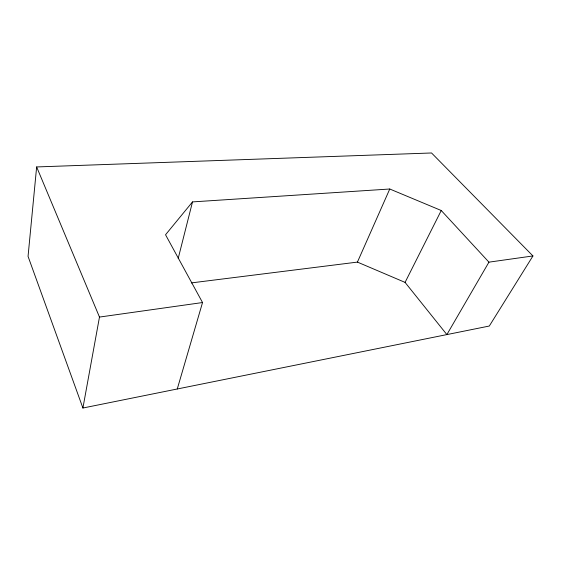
<?xml version="1.0" encoding="UTF-8"?>
<svg xmlns="http://www.w3.org/2000/svg" width="561" height="561" viewBox="0 0 561 561"><rect width="100%" height="100%" fill="white"/><g stroke="black" fill="none" stroke-linecap="round" stroke-linejoin="round"><path stroke-width="0.84" d="M36.64 166.94L28.05 256.384L82.909 408.022L489.304 326.032L532.95 255.949L431.542 152.978L36.64 166.94L99.479 317.07L82.909 408.022M178.195 258.418L192.507 201.904L389.769 189.008L441.248 210.508L488.94 262.155L532.95 255.949M177.269 388.983L202.535 302.54L165.537 234.757L192.507 201.904M191.35 282.905L357.427 262.099L389.769 189.008M488.94 262.155L446.879 334.587L405.07 282.393L441.248 210.508M99.479 317.07L202.535 302.54M357.427 262.099L405.07 282.393"/></g></svg>
